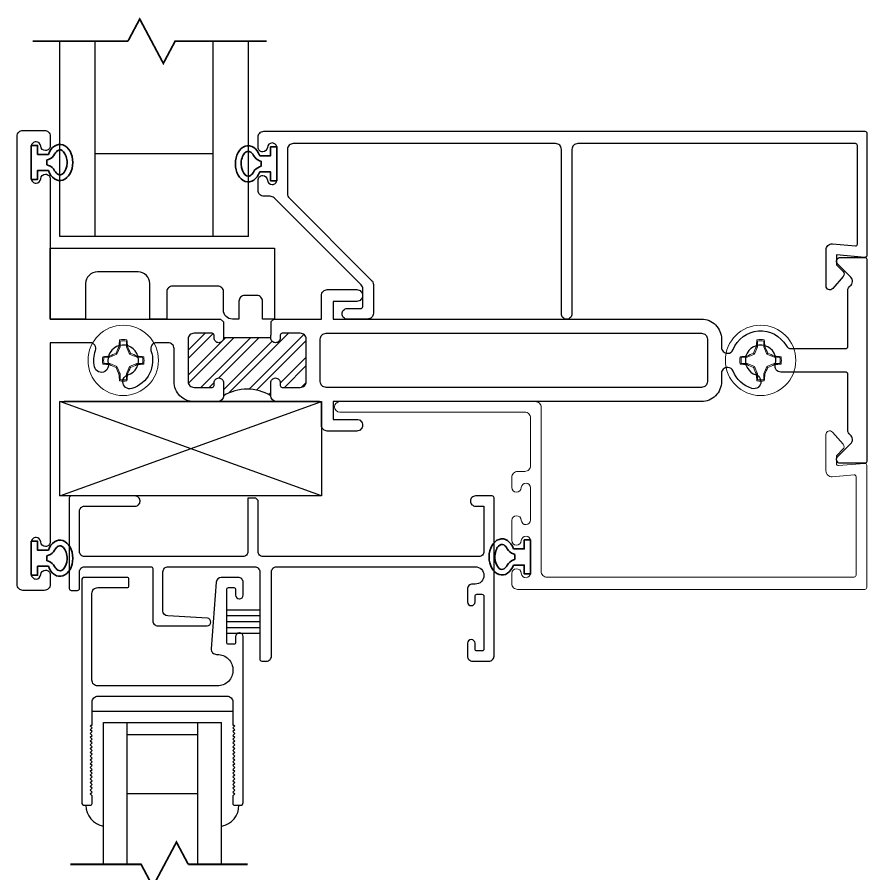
# Model space of a CAD drawing. Extents: x -138 to 168, y -127 to 80.
# Drawn here: x 11.081 to 15.582, y 67.554 to 72.093 of the extents above; entities that cross this region are included whole.
import ezdxf

# ---------------------------------------------------------------- set-up
doc = ezdxf.new("R2010")
doc.units = 0
doc.header["$MEASUREMENT"] = 0
doc.layers.get('0').update_dxf_attribs({"linetype": 'CONTINUOUS'})
doc.layers.add('ALUM-RED', color=1, linetype='CONTINUOUS', lineweight=9)
doc.layers.add('PROFILE NUMBER', color=150, linetype='CONTINUOUS', lineweight=35)
for name, color, linetype in [('FRAME', 1, 'CONTINUOUS'), ('GLASS', 7, 'CONTINUOUS'), ('GLAZING', 7, 'CONTINUOUS'), ('SEAL', 7, 'CONTINUOUS'), ('SETTING_BLOCK', 4, 'CONTINUOUS'), ('TEXT', 7, 'CONTINUOUS'), ('VENT', 5, 'CONTINUOUS')]:
    doc.layers.add(name, color=color, linetype=linetype)

# ---------------------------------------------------------------- blocks, each defined once
blk = doc.blocks.new('5 LINE SEAL')
for p, q in [((0.0434, 0.0155), (0, 0.0155)), ((0.0434, 0.0077), (0, 0.0077)), ((0.0434, 0), (0, 0)), ((0.0434, -0.0078), (0, -0.0078)), ((0.0434, -0.0155), (0, -0.0155))]:
    blk.add_line(p, q)
blk = doc.blocks.new('2005 Block Jamb')
blk.add_lwpolyline([(-0.6782, -0.363), (-0.6782, -0.081, 0.414214), (-0.7052, -0.054), (-1.5433, -0.054, 0.414214), (-1.5703, -0.081), (-1.5703, -0.294, 0.414214), (-1.5433, -0.321), (-1.2758, -0.321, -0.414214), (-1.2493, -0.3475), (-1.2493, -0.3485, -0.414214), (-1.2758, -0.375), (-1.6142, -0.375, -0.414214), (-1.6242, -0.365), (-1.6242, 0.115, -0.414214), (-1.6142, 0.125), (-1.5803, 0.125, -0.414214), (-1.5703, 0.115), (-1.5703, 0.027, 0.414214), (-1.5433, 0), (-1.1923, 0, 0.414214), (-1.1823, 0.01), (-1.1823, 0.286, -0.414214), (-1.1553, 0.313), (-0.8942, 0.313, -0.970632), (-0.8931, 0.273), (-1.1029, 0.2605, 0.396861), (-1.1282, 0.2336), (-1.1282, 0.027, 0.414214), (-1.1013, 0), (-0.6423, 0, 0.414214), (-0.6153, 0.027), (-0.6153, 0.49, -0.414214), (-0.6053, 0.5), (-0.5802, 0.5, -0.414214), (-0.5533, 0.473), (-0.5533, 0.027, 0.414214), (-0.5263, 0), (0.5263, 0, 0.414214), (0.5717, 0.0455), (0.5717, 0.0465, 0.414214), (0.5263, 0.092), (0.5117, 0.092, -0.414214), (0.4847, 0.119), (0.4847, 0.1865, -0.414214), (0.5043, 0.206), (0.5052, 0.206, -0.414214), (0.5247, 0.1865), (0.5247, 0.156, 0.414214), (0.5347, 0.146), (0.5617, 0.146, 0.414214), (0.5717, 0.156), (0.5717, 0.436, 0.414214), (0.5617, 0.446), (0.5347, 0.446, 0.414214), (0.5247, 0.436), (0.5247, 0.4055, -0.414214), (0.5052, 0.386), (0.5043, 0.386, -0.414214), (0.4847, 0.4055), (0.4847, 0.473, -0.414214), (0.5117, 0.5), (0.5988, 0.5, -0.414214), (0.6257, 0.473), (0.6257, -0.365, -0.414214), (0.6157, -0.375), (0.5272, -0.375, -0.414214), (0.5007, -0.3485), (0.5007, -0.3475, -0.414214), (0.5272, -0.321), (0.5717, -0.321), (0.5717, -0.081, 0.414214), (0.5447, -0.054), (-0.5972, -0.054, 0.414214), (-0.6242, -0.081), (-0.6242, -0.351), (-0.6363, -0.363)], format="xyb", close=True)
blk = doc.blocks.new('2022 DG LEAD STILE')
blk.add_lwpolyline([(0.3775, -0.275), (0.3505, -0.275, 0.414214), (0.3405, -0.285), (0.3405, -0.565, 0.414214), (0.3505, -0.575), (0.3775, -0.575, 0.414214), (0.3875, -0.565), (0.3875, -0.5345, -0.414214), (0.407, -0.515), (0.408, -0.515, -0.414214), (0.4275, -0.5345), (0.4275, -0.602, -0.414214), (0.4005, -0.629), (0.3116, -0.629, -0.392876), (0.2847, -0.604), (0.2586, -0.25, -0.435878), (0.2856, -0.221), (0.2905, -0.221, 0.414214), (0.3735, -0.138), (0.3735, -0.137, 0.414214), (0.2905, -0.054), (-0.3425, -0.054, 0.414214), (-0.3735, -0.085), (-0.3735, -0.544, 0.414214), (-0.3425, -0.575), (-0.1875, -0.575, -0.414214), (-0.1775, -0.585), (-0.1775, -0.619, -0.414214), (-0.1875, -0.629), (-0.4125, -0.629, -0.414214), (-0.4275, -0.614), (-0.4275, 0.563, -0.414214), (-0.4125, 0.578), (-0.3825, 0.578, -0.414214), (-0.3725, 0.568), (-0.3725, 0.528), (-0.3825, 0.518), (-0.3725, 0.508), (-0.3825, 0.498), (-0.3725, 0.488), (-0.3825, 0.478), (-0.3725, 0.468), (-0.3825, 0.458), (-0.3725, 0.448), (-0.3825, 0.438), (-0.3725, 0.428), (-0.3825, 0.418), (-0.3725, 0.408), (-0.3825, 0.398), (-0.3725, 0.388), (-0.3825, 0.378), (-0.3725, 0.368), (-0.3825, 0.358), (-0.3725, 0.348), (-0.3825, 0.338), (-0.3725, 0.328), (-0.3825, 0.318), (-0.3725, 0.308), (-0.3825, 0.298), (-0.3725, 0.288), (-0.3825, 0.278), (-0.3725, 0.268), (-0.3825, 0.258), (-0.3725, 0.248), (-0.3825, 0.238), (-0.3725, 0.228), (-0.3825, 0.218), (-0.3725, 0.208), (-0.3825, 0.198), (-0.3725, 0.188), (-0.3825, 0.178), (-0.3725, 0.168), (-0.3825, 0.158), (-0.3775, 0.153), (-0.3725, 0.153), (-0.3725, 0.031, 0.414214), (-0.3415, 0), (0.3415, 0, 0.414214), (0.3725, 0.031), (0.3725, 0.153), (0.3775, 0.153), (0.3825, 0.158), (0.3725, 0.168), (0.3825, 0.178), (0.3725, 0.188), (0.3825, 0.198), (0.3725, 0.208), (0.3825, 0.218), (0.3725, 0.228), (0.3825, 0.238), (0.3725, 0.248), (0.3825, 0.258), (0.3725, 0.268), (0.3825, 0.278), (0.3725, 0.288), (0.3825, 0.298), (0.3725, 0.308), (0.3825, 0.318), (0.3725, 0.328), (0.3825, 0.338), (0.3725, 0.348), (0.3825, 0.358), (0.3725, 0.368), (0.3825, 0.378), (0.3725, 0.388), (0.3825, 0.398), (0.3725, 0.408), (0.3825, 0.418), (0.3725, 0.428), (0.3825, 0.438), (0.3725, 0.448), (0.3825, 0.458), (0.3725, 0.468), (0.3825, 0.478), (0.3725, 0.488), (0.3825, 0.498), (0.3725, 0.508), (0.3825, 0.518), (0.3725, 0.528), (0.3725, 0.568, -0.414214), (0.3825, 0.578), (0.4125, 0.578, -0.414214), (0.4275, 0.563), (0.4275, -0.3155, -0.414214), (0.408, -0.335), (0.407, -0.335, -0.414214), (0.3875, -0.3155), (0.3875, -0.285, 0.414214)], format="xyb", close=True)
blk = doc.blocks.new('3806 MULLION')
h = blk.add_hatch()
h.set_pattern_fill('ANSI32', color=256, scale=0.25, style=0)
h.set_pattern_definition([(45, (-1.96831, -4.979215), (-0.0662913, 0.0662913), []), (45, (-1.92411, -4.979215), (-0.0662913, 0.0662913), [])])
h.paths.add_polyline_path([(-1.369, 0.0935, -0.414214), (-1.394, 0.1185), (-1.394, 0.1335, 0.414214), (-1.404, 0.1435), (-1.5, 0.1435, 0.414214), (-1.531, 0.1125), (-1.531, -0.1125, 0.414214), (-1.5, -0.1435), (-1.404, -0.1435, 0.414214), (-1.394, -0.1335), (-1.394, -0.1185, -0.414214), (-1.369, -0.0935, -0.414214), (-1.344, -0.1185), (-1.093, -0.1185, -0.414214), (-1.068, -0.0935, -0.414214), (-1.043, -0.1185), (-1.043, -0.1335, 0.414214), (-1.033, -0.1435), (-0.937, -0.1435, 0.414214), (-0.906, -0.1125), (-0.906, 0.1125, 0.414214), (-0.937, 0.1435), (-1.033, 0.1435, 0.414214), (-1.043, 0.1335), (-1.043, 0.1185, -0.414214), (-1.068, 0.0935, -0.414214), (-1.093, 0.1185), (-1.093, 0.1875, -0.275826), (-1.344, 0.1875), (-1.344, 0.1185, -0.414214)])
for p, q in [((-1.344, -0.1185), (-1.093, -0.1185)), ((-1.344, -0.2035), (-1.344, -0.1335))]:
    blk.add_line(p, q)
for points in [[(-1.093, -0.1335), (-1.093, -0.1185, -0.414214), (-1.068, -0.0935, -0.414214), (-1.043, -0.1185), (-1.043, -0.1335, 0.414214), (-1.033, -0.1435), (-0.937, -0.1435, 0.414214), (-0.906, -0.1125), (-0.906, 0.1125, 0.414214), (-0.937, 0.1435), (-1.033, 0.1435, 0.414214), (-1.043, 0.1335), (-1.043, 0.1185, -0.414214), (-1.068, 0.0935, -0.414214), (-1.093, 0.1185), (-1.093, 0.1875, -0.414214), (-1.062, 0.2185), (-0.937, 0.2185, -0.414214), (-0.831, 0.1125), (-0.831, -0.0625, 0.414214), (-0.8, -0.0935), (-0.7382, -0.0935, 0.517938), (-0.709, -0.0521, -0.42659), (-0.6079, 0.1491, -0.510157), (-0.56, 0.1131), (-0.56, 0.112, -0.323599), (-0.5861, 0.0773, 2.284894), (-0.483, 0.0178, -0.323599), (-0.466, 0.0577), (-0.4651, 0.0583, -0.510157), (-0.4099, 0.0348, -0.142368), (-0.415, -0.0521, 0.517938), (-0.3858, -0.0935), (-0.175, -0.0935), (-0.175, 0.9095), (-0.175, 0.961, -0.414214), (-0.15, 0.986, -0.399638), (-0.125, 0.9623, 0.399638), (-0.1001, 0.9385), (-0.1, 0.9385, 0.414214), (-0.075, 0.9635), (-0.075, 1.1335, 0.414214), (-0.1, 1.1585), (-0.1001, 1.1585, 0.399638), (-0.125, 1.1347, -0.399638), (-0.15, 1.111), (-0.15, 1.111, -0.414214), (-0.175, 1.136), (-0.175, 1.1875, -0.414214), (-0.144, 1.2185), (-0.031, 1.2185, -0.414214), (0, 1.1875), (0, 0), (0, -1.1875, -0.414214), (-0.031, -1.2185), (-0.144, -1.2185, -0.414214), (-0.175, -1.1875), (-0.175, -1.136, -0.414214), (-0.15, -1.111), (-0.15, -1.111, -0.399638), (-0.125, -1.1347, 0.399638), (-0.1001, -1.1585), (-0.1, -1.1585, 0.414214), (-0.075, -1.1335), (-0.075, -0.9635, 0.414214), (-0.1, -0.9385), (-0.1001, -0.9385, 0.399638), (-0.125, -0.9622, -0.399638), (-0.15, -0.986, -0.414214), (-0.175, -0.961), (-0.175, -0.9095), (-0.175, -0.2185), (-1.078, -0.2185), (-1.093, -0.2035)], [(-3.625, -0.1435, -0.414214), (-3.656, -0.1125), (-3.656, 0.1125, -0.414214), (-3.625, 0.1435), (-1.637, 0.1435, -0.414214), (-1.606, 0.1125), (-1.606, -0.1125, -0.414214), (-1.637, -0.1435)]]:
    blk.add_lwpolyline(points, format="xyb", close=True)
blk.add_lwpolyline([(-1.344, -0.2035), (-1.359, -0.2185), (-1.612, -0.2185), (-1.612, -0.3435, -0.414214), (-1.643, -0.3745), (-1.799, -0.3745, -0.414214), (-1.83, -0.3435, -0.414214), (-1.799, -0.3125), (-1.674, -0.3125), (-1.674, -0.2185), (-3.625, -0.2185, -0.414214), (-3.731, -0.1125), (-3.731, -0.0685, 0.414214), (-3.762, -0.0375), (-3.764, -0.0375, 0.308174), (-3.7928, -0.0571, -0.627979), (-4.0731, -0.078, 0.267949), (-4.0999, -0.0625), (-4.39, -0.0625, 0.414214), (-4.4, -0.0725), (-4.4, -0.3696, -0.237131), (-4.4125, -0.3945, 0.457629), (-4.4159, -0.4413), (-4.3459, -0.5114, -0.668179), (-4.36, -0.5455), (-4.49, -0.5455, -0.414214), (-4.5, -0.5355), (-4.5, 0), (-4.5, 0.5355, -0.414214), (-4.49, 0.5455), (-4.36, 0.5455, -0.668179), (-4.3459, 0.5114), (-4.4159, 0.4413, 0.457629), (-4.4125, 0.3945, -0.237131), (-4.4, 0.3696), (-4.4, 0.0725, 0.414214), (-4.39, 0.0625), (-4.0455, 0.0625, -0.500407), (-4.0157, 0.0228, 2.386509), (-3.9139, 0.0773, -0.326072), (-3.94, 0.1131, -0.502305), (-3.8917, 0.149, -0.227368), (-3.7928, 0.0571, 0.308174), (-3.764, 0.0375), (-3.762, 0.0375, 0.414214), (-3.731, 0.0685), (-3.731, 0.1125, -0.414214), (-3.625, 0.2185), (-1.674, 0.2185), (-1.674, 0.3125), (-1.799, 0.3125, -0.414214), (-1.83, 0.3435, -0.414214), (-1.799, 0.3745), (-1.643, 0.3745, -0.414214), (-1.612, 0.3435), (-1.612, 0.2285, 0.414214), (-1.602, 0.2185), (-1.375, 0.2185, -0.414214), (-1.344, 0.1875), (-1.344, 0.1185, -0.414214), (-1.369, 0.0935, -0.414214), (-1.394, 0.1185), (-1.394, 0.1335, 0.414214), (-1.404, 0.1435), (-1.5, 0.1435, 0.414214), (-1.531, 0.1125), (-1.531, -0.1125, 0.414214), (-1.5, -0.1435), (-1.404, -0.1435, 0.414214), (-1.394, -0.1335), (-1.394, -0.1185, -0.414214), (-1.369, -0.0935, -0.414214), (-1.344, -0.1185), (-1.344, -0.1335)], format="xyb")
blk.add_arc((-1.2185, 0.3977), 0.2448, 239.1595, 300.8405)
blk = doc.blocks.new('3801 1 INCH GLASS STOP')
blk.add_lwpolyline([(2.7411, 0.327, -0.414214), (2.7691, 0.299, -0.414214), (2.7411, 0.271), (2.6691, 0.271, 0.414214), (2.6591, 0.261), (2.6591, 0.1671, 0.198912), (2.6682, 0.1452), (3.1282, -0.3149, 0.198912), (3.1502, -0.324), (3.1831, -0.324, -0.414214), (3.2141, -0.355), (3.2141, -0.4085, -0.414214), (3.1891, -0.4335, -0.399638), (3.1642, -0.4097, 0.400364), (3.1391, -0.386, 0.414214), (3.1141, -0.411), (3.1141, -0.581, 0.414214), (3.1391, -0.606), (3.1392, -0.606, 0.399638), (3.1642, -0.5822, -0.399638), (3.1891, -0.5585, -0.414214), (3.2141, -0.5835), (3.2141, -0.637, -0.414214), (3.1831, -0.668), (-0.0009, -0.668, -0.414214), (-0.0109, -0.658), (-0.0109, -0.01, -0.440011), (0, 0), (0.1491, -0.013), (0.1491, 0.04), (0.115, 0.0742, -0.395486), (0.1141, 0.1015), (0.1701, 0.1652, -0.691708), (0.2051, 0.152), (0.2051, -0.0403, -0.440011), (0.1714, -0.0712), (0.05, -0.0606, 0.440011), (0.0391, -0.0706), (0.0391, -0.593, 0.414214), (0.0491, -0.603), (1.5201, -0.603, 0.414214), (1.5511, -0.572), (1.5511, 0.299, -0.414214), (1.5791, 0.327, -0.414214), (1.6071, 0.299), (1.6071, -0.572, 0.414214), (1.6381, -0.603), (3.0271, -0.603, 0.414214), (3.0581, -0.572), (3.0581, -0.3368, 0.198912), (3.049, -0.3149), (2.6122, 0.122, -0.198912), (2.6031, 0.1439), (2.6031, 0.296, -0.414214), (2.6341, 0.327)], format="xyb", close=True)
blk = doc.blocks.new('dfasdf')
at = {"color": 7, "linetype": 'Continuous', "lineweight": 15}
for p, q in [((54.6225, 25.6488), (54.6065, 25.6101)), ((54.6225, 25.6488), (54.6171, 25.6499)), ((54.6225, 25.6793), (54.62, 25.6856)), ((54.6225, 25.6793), (54.6225, 25.6488)), ((54.6566, 25.6488), (54.6566, 25.6793)), ((54.6566, 25.6488), (54.662, 25.6499)), ((54.6727, 25.6101), (54.6566, 25.6488)), ((54.5678, 25.5941), (54.5667, 25.5995)), ((54.6065, 25.6101), (54.5678, 25.5941)), ((54.6065, 25.6101), (54.6014, 25.6152)), ((54.6727, 25.6101), (54.6777, 25.6152)), ((54.7114, 25.5941), (54.6727, 25.6101)), ((54.7114, 25.5941), (54.7124, 25.5995)), ((54.5373, 25.56), (54.531, 25.5575)), ((54.5678, 25.5941), (54.5373, 25.5941)), ((54.5373, 25.56), (54.5678, 25.56)), ((54.5678, 25.56), (54.5667, 25.5546)), ((54.5678, 25.56), (54.6065, 25.544)), ((54.6727, 25.544), (54.7114, 25.56)), ((54.7418, 25.5941), (54.7114, 25.5941)), ((54.7114, 25.56), (54.7124, 25.5546)), ((54.7114, 25.56), (54.7418, 25.56)), ((54.7418, 25.5941), (54.7482, 25.5966)), ((54.6065, 25.544), (54.6014, 25.5389)), ((54.6065, 25.544), (54.6225, 25.5053)), ((54.6566, 25.5053), (54.6727, 25.544)), ((54.6727, 25.544), (54.6777, 25.5389)), ((54.6225, 25.5053), (54.6171, 25.5042)), ((54.6225, 25.5053), (54.6225, 25.4748)), ((54.6566, 25.5053), (54.662, 25.5042)), ((54.6566, 25.4748), (54.6566, 25.5053)), ((54.6566, 25.4748), (54.6592, 25.4685))]:
    blk.add_line(p, q, dxfattribs=at)
at = {"color": 7, "linetype": 'Continuous', "lineweight": 15, "flags": 128}
for points in [[(54.6566, 25.6793), (54.658, 25.6827), (54.6592, 25.6856)], [(54.5373, 25.5941), (54.534, 25.5954), (54.531, 25.5966)], [(54.7418, 25.56), (54.7452, 25.5587), (54.7482, 25.5575)], [(54.6225, 25.4748), (54.6212, 25.4714), (54.62, 25.4685)]]:
    blk.add_lwpolyline(points, dxfattribs=at)
at = {"color": 7, "linetype": 'Continuous', "lineweight": 15}
blk.add_circle((54.6396, 25.577), 0.1865, dxfattribs=at)
for centre, radius, start, end in [((55.6923, 25.1423), 1.1889, 154.7283, 156.5646), ((55.5592, 25.5924), 0.9438, 174.331, 176.507), ((54.6396, 25.577), 0.1103, 79.7812, 100.2188), ((54.6396, 25.577), 0.1037, 80.5333, 99.4667), ((53.7199, 25.5924), 0.9438, 3.493, 5.669), ((53.5869, 25.1423), 1.1889, 23.4354, 25.2717), ((54.6242, 24.6574), 0.9438, 93.493, 95.669), ((55.0743, 24.5244), 1.1889, 113.4354, 115.2717), ((54.2049, 24.5244), 1.1889, 64.7283, 66.5646), ((54.6549, 24.6574), 0.9438, 84.331, 86.507), ((54.6396, 25.577), 0.1103, 169.7812, 190.2188), ((54.6242, 26.4967), 0.9438, 264.331, 266.507), ((54.6396, 25.577), 0.1037, 170.5333, 189.4667), ((55.0743, 26.6297), 1.1889, 244.7283, 246.5646), ((54.2049, 26.6297), 1.1889, 293.4354, 295.2717), ((54.6549, 26.4967), 0.9438, 273.493, 275.669), ((54.6396, 25.577), 0.1037, 350.5333, 9.4667), ((54.6396, 25.577), 0.1103, 349.7812, 10.2188), ((55.6923, 26.0117), 1.1889, 203.4354, 205.2717), ((53.5869, 26.0117), 1.1889, 334.7283, 336.5646), ((55.5592, 25.5617), 0.9438, 183.493, 185.669), ((54.6396, 25.577), 0.1103, 259.7812, 280.2188), ((54.6396, 25.577), 0.1037, 260.5333, 279.4667), ((53.7199, 25.5617), 0.9438, 354.331, 356.507)]:
    blk.add_arc(centre, radius, start, end, dxfattribs=at)
blk = doc.blocks.new('*U124')
at = {"layer": 'PROFILE NUMBER', "color": 5}
for p, q in [((-0.0161, 0.0916), (-0.013, 0.083)), ((0.013, 0.083), (0.0161, 0.0915)), ((-0.013, 0.083), (0.013, 0.083))]:
    blk.add_line(p, q, dxfattribs=at)
blk.add_lwpolyline([(-0.0427, 0.0907), (-0.0427, 0.0335), (-0.09, 0.0335), (-0.09, 0), (0.09, 0), (0.09, 0.0335), (0.0427, 0.0335), (0.0427, 0.0907)], dxfattribs=at)
for centre, start, end in [((-0.0725, 0.0712), 19.8289, 61.175), ((0.0725, 0.0712), 118.7633, 160.1945)]:
    blk.add_arc(centre, 0.06, start, end, dxfattribs=at)
blk.add_ellipse((0, 0.1517), major_axis=(-0.0958, 0), ratio=0.712114, start_param=2.033109, end_param=7.391692, dxfattribs=at)
blk.add_open_spline([(0.0437, 0.1238), (0.0526, 0.1287), (0.0589, 0.1347), (0.0685, 0.1503), (0.0681, 0.1574), (0.0493, 0.1788), (0.027, 0.1893), (-0.0212, 0.1906), (-0.0451, 0.1815), (-0.0674, 0.16), (-0.0684, 0.1523), (-0.0607, 0.1366), (-0.0538, 0.1294), (-0.0436, 0.1238)], degree=3, knots=[2.2211, 2.2211, 2.2211, 2.2211, 2.727733, 2.727733, 3.7005, 3.7005, 4.673268, 4.673268, 5.646035, 5.646035, 6.618803, 6.618803, 7.203997, 7.203997, 7.203997, 7.203997], dxfattribs=at)
blk = doc.blocks.new('*U127')
at = {"layer": 'PROFILE NUMBER', "color": 5}
for p, q in [((-0.0161, 0.0916), (-0.013, 0.083)), ((0.013, 0.083), (0.0161, 0.0915)), ((-0.013, 0.083), (0.013, 0.083))]:
    blk.add_line(p, q, dxfattribs=at)
blk.add_lwpolyline([(-0.0427, 0.0907), (-0.0427, 0.0335), (-0.09, 0.0335), (-0.09, 0), (0.09, 0), (0.09, 0.0335), (0.0427, 0.0335), (0.0427, 0.0907)], dxfattribs=at)
for centre, start, end in [((-0.0725, 0.0712), 19.8289, 61.175), ((0.0725, 0.0712), 118.7633, 160.1945)]:
    blk.add_arc(centre, 0.06, start, end, dxfattribs=at)
blk.add_ellipse((0, 0.1517), major_axis=(-0.0958, 0), ratio=0.712114, start_param=2.033109, end_param=7.391692, dxfattribs=at)
blk.add_open_spline([(0.0437, 0.1238), (0.0526, 0.1287), (0.0589, 0.1347), (0.0685, 0.1503), (0.0681, 0.1574), (0.0493, 0.1788), (0.027, 0.1893), (-0.0212, 0.1906), (-0.0451, 0.1815), (-0.0674, 0.16), (-0.0684, 0.1523), (-0.0607, 0.1366), (-0.0538, 0.1294), (-0.0436, 0.1238)], degree=3, knots=[2.2211, 2.2211, 2.2211, 2.2211, 2.727733, 2.727733, 3.7005, 3.7005, 4.673268, 4.673268, 5.646035, 5.646035, 6.618803, 6.618803, 7.203997, 7.203997, 7.203997, 7.203997], dxfattribs=at)
blk = doc.blocks.new('*U129')
at = {"layer": 'PROFILE NUMBER', "color": 5}
for p, q in [((-0.0161, 0.0916), (-0.013, 0.083)), ((0.013, 0.083), (0.0161, 0.0915)), ((-0.013, 0.083), (0.013, 0.083))]:
    blk.add_line(p, q, dxfattribs=at)
blk.add_lwpolyline([(-0.0427, 0.0907), (-0.0427, 0.0335), (-0.09, 0.0335), (-0.09, 0), (0.09, 0), (0.09, 0.0335), (0.0427, 0.0335), (0.0427, 0.0907)], dxfattribs=at)
for centre, start, end in [((-0.0725, 0.0712), 19.8289, 61.175), ((0.0725, 0.0712), 118.7633, 160.1945)]:
    blk.add_arc(centre, 0.06, start, end, dxfattribs=at)
blk.add_ellipse((0, 0.1517), major_axis=(-0.0958, 0), ratio=0.712114, start_param=2.033109, end_param=7.391692, dxfattribs=at)
blk.add_open_spline([(0.0437, 0.1238), (0.0526, 0.1287), (0.0589, 0.1347), (0.0685, 0.1503), (0.0681, 0.1574), (0.0493, 0.1788), (0.027, 0.1893), (-0.0212, 0.1906), (-0.0451, 0.1815), (-0.0674, 0.16), (-0.0684, 0.1523), (-0.0607, 0.1366), (-0.0538, 0.1294), (-0.0436, 0.1238)], degree=3, knots=[2.2211, 2.2211, 2.2211, 2.2211, 2.727733, 2.727733, 3.7005, 3.7005, 4.673268, 4.673268, 5.646035, 5.646035, 6.618803, 6.618803, 7.203997, 7.203997, 7.203997, 7.203997], dxfattribs=at)
blk = doc.blocks.new('*U126')
at = {"layer": 'PROFILE NUMBER', "color": 5}
for p, q in [((-0.0161, 0.0916), (-0.013, 0.083)), ((0.013, 0.083), (0.0161, 0.0915)), ((-0.013, 0.083), (0.013, 0.083))]:
    blk.add_line(p, q, dxfattribs=at)
blk.add_lwpolyline([(-0.0427, 0.0907), (-0.0427, 0.0335), (-0.09, 0.0335), (-0.09, 0), (0.09, 0), (0.09, 0.0335), (0.0427, 0.0335), (0.0427, 0.0907)], dxfattribs=at)
for centre, start, end in [((-0.0725, 0.0712), 19.8289, 61.175), ((0.0725, 0.0712), 118.7633, 160.1945)]:
    blk.add_arc(centre, 0.06, start, end, dxfattribs=at)
blk.add_ellipse((0, 0.1517), major_axis=(-0.0958, 0), ratio=0.712114, start_param=2.033109, end_param=7.391692, dxfattribs=at)
blk.add_open_spline([(0.0437, 0.1238), (0.0526, 0.1287), (0.0589, 0.1347), (0.0685, 0.1503), (0.0681, 0.1574), (0.0493, 0.1788), (0.027, 0.1893), (-0.0212, 0.1906), (-0.0451, 0.1815), (-0.0674, 0.16), (-0.0684, 0.1523), (-0.0607, 0.1366), (-0.0538, 0.1294), (-0.0436, 0.1238)], degree=3, knots=[2.2211, 2.2211, 2.2211, 2.2211, 2.727733, 2.727733, 3.7005, 3.7005, 4.673268, 4.673268, 5.646035, 5.646035, 6.618803, 6.618803, 7.203997, 7.203997, 7.203997, 7.203997], dxfattribs=at)

msp = doc.modelspace()

# ---------------------------------------------------------------- linework, layer by layer
for p, q in [((12.3069, 70.931), (11.3069, 70.931)), ((11.4779, 68.4151), (12.2229, 68.4151)), ((11.5379, 68.3551), (12.1629, 68.3551))]:
    msp.add_line(p, q)
at = {"color": 7}
for p, q in [((11.5379, 67.6048), (11.5379, 68.3551)), ((11.6629, 67.6048), (11.6629, 68.3551)), ((12.0379, 67.6047), (12.0379, 68.3551)), ((12.1629, 67.6047), (12.1629, 68.3551)), ((11.6629, 68.2931), (12.0379, 68.2931)), ((11.6629, 67.9801), (12.0379, 67.9801))]:
    msp.add_line(p, q, dxfattribs=at)
for centre, start, end in [((11.5565, 67.9167), 179.5239, 260.364), ((12.1443, 67.9167), 279.636, 0.4761)]:
    msp.add_arc(centre, 0.1112, start, end)
at = {"layer": 'ALUM-RED'}
msp.add_lwpolyline([(13.7507, 69.1467, 0.975), (13.8006, 69.148), (13.8006, 69.318, 0.975), (13.7507, 69.3193, -0.975), (13.7006, 69.3205), (13.7006, 69.4265, -0.975), (13.7507, 69.4277, 0.975), (13.8006, 69.429), (13.8006, 69.599, 0.975), (13.7507, 69.6003, -0.975), (13.7006, 69.6015), (13.7006, 69.655, -0.414214), (13.7316, 69.686), (13.7696, 69.686, 0.414214), (13.8006, 69.717), (13.8006, 69.969, 0.414214), (13.7696, 70), (12.7896, 70, -1), (12.7896, 70.056), (13.8256, 70.056, -0.414214), (13.8566, 70.025), (13.8566, 69.157, 0.414214), (13.8876, 69.126), (15.5146, 69.126, 0.414214), (15.5246, 69.136), (15.5246, 69.6579, 0.440011), (15.5138, 69.6678), (15.3983, 69.6577, -0.440011), (15.3646, 69.6886), (15.3646, 69.881, -0.691708), (15.3997, 69.8942), (15.4557, 69.8305, -0.395486), (15.4548, 69.8031), (15.4236, 69.7719, 0.198912), (15.4206, 69.7648), (15.4206, 69.7268, 0.440011), (15.4315, 69.7169), (15.5698, 69.7289, -0.440011), (15.5806, 69.719), (15.5806, 69.071, -0.414214), (15.5706, 69.061), (13.7316, 69.061, -0.414214), (13.7006, 69.092), (13.7006, 69.1455, -0.975)], format="xyb", close=True, dxfattribs=at)
at = {"layer": 'GLASS'}
for p, q in [((11.3069, 70.931), (11.3069, 71.9653)), ((11.4944, 70.931), (11.4944, 71.9653)), ((12.1194, 70.931), (12.1194, 71.9653)), ((12.3069, 70.931), (12.3069, 71.9653)), ((12.1194, 71.368), (11.4944, 71.368)), ((11.3069, 69.556), (12.6926, 70.056)), ((12.6926, 69.556), (11.3069, 70.056)), ((11.3069, 69.556), (11.3069, 70.056)), ((11.3069, 70.056), (12.6926, 70.056)), ((12.6619, 70.056), (11.3293, 70.056)), ((12.6926, 70.056), (12.6926, 69.556)), ((12.6926, 69.556), (11.3069, 69.556))]:
    msp.add_line(p, q, dxfattribs=at)
at = {"layer": 'GLAZING', "const_width": 0.0094}
for points in [[(11.6675, 71.9652), (11.73, 72.0828), (11.855, 71.8478), (11.9175, 71.9653), (12.4017, 71.9653)], [(11.1621, 71.9652), (11.6675, 71.9652)], [(11.987, 67.6047), (11.9245, 67.7222), (11.7995, 67.4873), (11.737, 67.6048), (11.3632, 67.6048)], [(12.3025, 67.6047), (11.987, 67.6047)]]:
    msp.add_lwpolyline(points, dxfattribs=at)
at = {"layer": 'SETTING_BLOCK', "color": 7}
msp.add_lwpolyline([(12.1736, 70.54), (12.1736, 70.638, 0.414214), (12.1436, 70.668), (11.9036, 70.668, 0.414214), (11.8736, 70.638), (11.8736, 70.493), (11.7836, 70.493), (11.7836, 70.681, 0.414214), (11.7216, 70.743), (11.5056, 70.743, 0.414214), (11.4436, 70.681), (11.4436, 70.493), (11.2556, 70.493), (11.2556, 70.868), (12.4436, 70.868), (12.4436, 70.493), (12.3806, 70.493), (12.3806, 70.588, 0.414214), (12.3506, 70.618), (12.2856, 70.618, 0.414214), (12.2556, 70.588), (12.2556, 70.493), (12.2206, 70.493, -0.414214)], format="xyb", close=True, dxfattribs=at)

# ---------------------------------------------------------------- block references
for p in [(-42.997, 44.6974), (-39.621, 44.6974)]:
    msp.add_blockref('dfasdf', p)
at = {"layer": 'FRAME', "rotation": 180}
for name, p in [('3806 MULLION', (11.0806, 70.2745)), ('3801 1 INCH GLASS STOP', (15.5706, 70.82))]:
    msp.add_blockref(name, p, dxfattribs=at)
at = {"layer": 'FRAME', "xscale": -1, "rotation": 180}
msp.add_blockref('2005 Block Jamb', (12.9812, 69.181), dxfattribs=at)
at = {"layer": 'SEAL', "xscale": -4, "yscale": 4, "zscale": 4, "rotation": 180}
msp.add_blockref('5 LINE SEAL', (12.1909, 68.8891), dxfattribs=at)
at = {"layer": 'TEXT', "rotation": 270}
for name, p in [('*U126', (11.1556, 71.323)), ('*U127', (11.1556, 69.226))]:
    msp.add_blockref(name, p, dxfattribs=at)
at = {"layer": 'TEXT', "xscale": -1, "rotation": 90}
for name, p in [('*U129', (12.4565, 71.3159)), ('*U124', (13.8006, 69.233))]:
    msp.add_blockref(name, p, dxfattribs=at)
at = {"layer": 'VENT', "xscale": -1, "rotation": 180}
msp.add_blockref('2022 DG LEAD STILE', (11.8504, 68.4956), dxfattribs=at)

doc.saveas('drawing.dxf')
